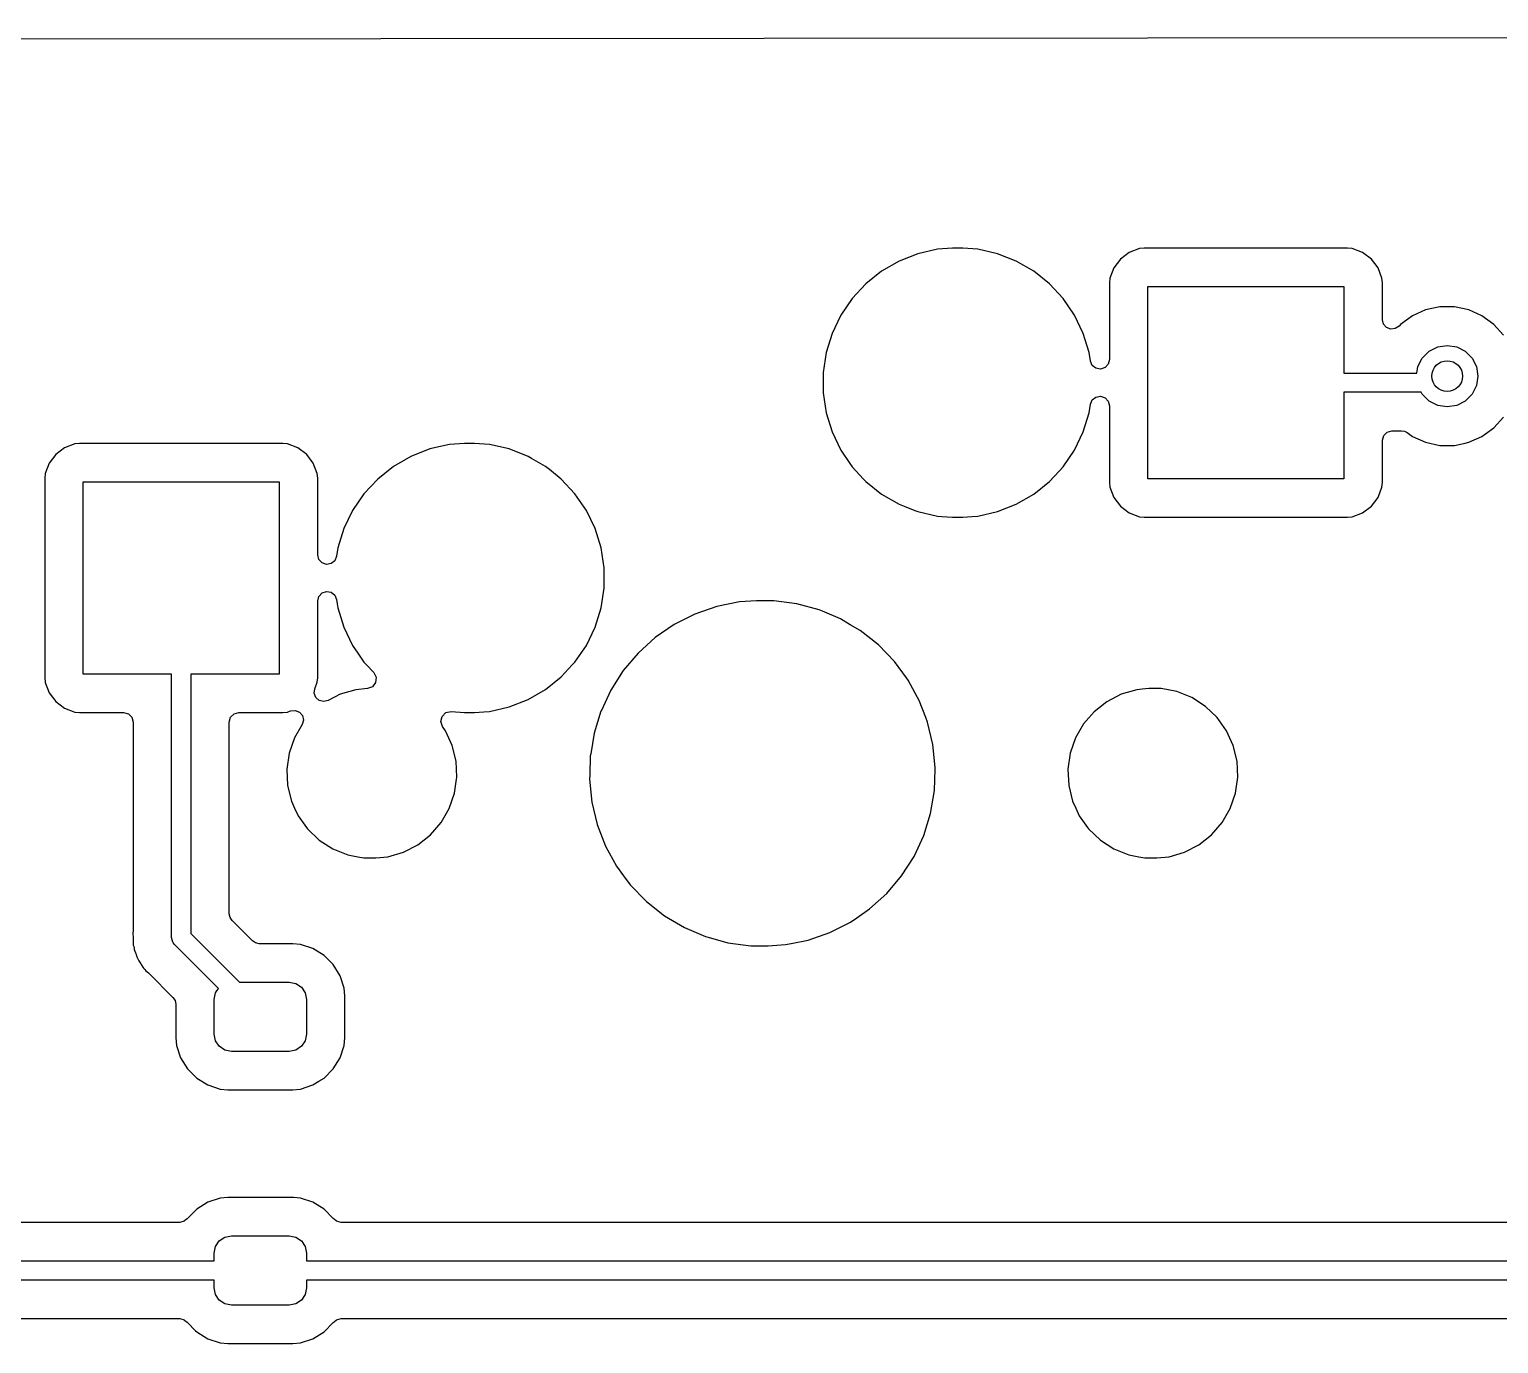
# Model space of a CAD drawing. Extents: x 30 to 259, y -142 to -25.
# Drawn here: x 58.33 to 77.44, y -41.94 to -24.85 of the extents above; entities that cross this region are included whole.
import ezdxf

# ---------------------------------------------------------------- set-up
doc = ezdxf.new("R2010")
doc.units = 0
doc.layers.add('BLACK', color=7, linetype='CONTINUOUS')

msp = doc.modelspace()

# ---------------------------------------------------------------- linework, layer by layer
at = {"layer": 'BLACK', "linetype": 'CONTINUOUS'}
for p, q in [((29.8744, -25.0004), (191.7, -24.8505)), ((70.1409, -27.7092), (69.8851, -27.7676)), ((70.337, -27.6945), (70.1409, -27.7092)), ((70.468, -27.6945), (70.337, -27.6945)), ((70.337, -27.6945), (70.337, -27.6945)), ((70.6641, -27.7092), (70.468, -27.6945)), ((70.468, -27.6945), (70.468, -27.6945)), ((70.9199, -27.7676), (70.6641, -27.7092)), ((72.77, -27.7009), (72.6352, -27.7512)), ((72.8296, -27.6945), (72.77, -27.7009)), ((75.4754, -27.6945), (72.8296, -27.6945)), ((75.535, -27.7009), (75.4754, -27.6945)), ((75.4754, -27.6945), (75.4754, -27.6945)), ((75.6698, -27.7512), (75.535, -27.7009)), ((69.6409, -27.8634), (69.4136, -27.9946)), ((69.8851, -27.7676), (69.6409, -27.8634)), ((71.1641, -27.8634), (70.9199, -27.7676)), ((71.3914, -27.9946), (71.1641, -27.8634)), ((72.52, -27.8375), (72.4337, -27.9527)), ((72.6352, -27.7512), (72.52, -27.8375)), ((75.785, -27.8375), (75.6698, -27.7512)), ((75.8713, -27.9527), (75.785, -27.8375)), ((69.4136, -27.9946), (69.2085, -28.1582)), ((71.5965, -28.1582), (71.3914, -27.9946)), ((71.3914, -27.9946), (71.3914, -27.9946)), ((72.3834, -28.0875), (72.377, -28.1471)), ((72.4337, -27.9527), (72.3834, -28.0875)), ((75.9216, -28.0875), (75.8713, -27.9527)), ((75.928, -28.1471), (75.9216, -28.0875)), ((69.2085, -28.1582), (69.0301, -28.3505)), ((71.7749, -28.3505), (71.5965, -28.1582)), ((71.5965, -28.1582), (71.5965, -28.1582)), ((71.5965, -28.1582), (71.5965, -28.1582)), ((72.377, -28.1471), (72.377, -29.1453)), ((72.8775, -30.695), (72.8775, -28.195)), ((72.8775, -28.195), (75.4275, -28.195)), ((75.4275, -28.195), (75.4275, -29.32)), ((75.928, -28.6263), (75.928, -28.1471)), ((75.928, -28.1471), (75.928, -28.1471)), ((69.0301, -28.3505), (68.8823, -28.5673)), ((71.9227, -28.5673), (71.7749, -28.3505)), ((71.7749, -28.3505), (71.7749, -28.3505)), ((71.7749, -28.3505), (71.7749, -28.3505)), ((76.6754, -28.4595), (76.4902, -28.4989)), ((76.8646, -28.4595), (76.6754, -28.4595)), ((76.6754, -28.4595), (76.6754, -28.4595)), ((77.0498, -28.4989), (76.8646, -28.4595)), ((76.8646, -28.4595), (76.8646, -28.4595)), ((68.8381, -28.6591), (68.7684, -28.8037)), ((68.8823, -28.5673), (68.8381, -28.6591)), ((72.0366, -28.8037), (71.9227, -28.5673)), ((75.9421, -28.6838), (75.928, -28.6263)), ((76.3173, -28.5758), (76.1641, -28.6871)), ((76.4902, -28.4989), (76.3173, -28.5758)), ((77.2227, -28.5758), (77.0498, -28.4989)), ((77.3759, -28.6871), (77.2227, -28.5758)), ((68.7684, -28.8037), (68.6911, -29.0544)), ((72.1139, -29.0544), (72.0366, -28.8037)), ((75.9812, -28.7282), (75.9421, -28.6838)), ((76.0365, -28.7494), (75.9812, -28.7282)), ((76.0952, -28.7426), (76.0365, -28.7494)), ((76.1441, -28.7093), (76.0952, -28.7426)), ((76.1641, -28.6871), (76.1441, -28.7093)), ((77.5025, -28.8278), (77.3759, -28.6871)), ((76.4464, -29.1249), (76.5349, -29.0364)), ((76.5349, -29.0364), (76.6464, -28.9796)), ((76.6464, -28.9796), (76.77, -28.96)), ((76.77, -28.96), (76.8936, -28.9796)), ((76.8936, -28.9796), (77.0051, -29.0364)), ((77.0051, -29.0364), (77.0936, -29.1249)), ((68.6911, -29.0544), (68.652, -29.3138)), ((72.1301, -29.1617), (72.1139, -29.0544)), ((72.1304, -29.1638), (72.1301, -29.1617)), ((72.1542, -29.2202), (72.1304, -29.1638)), ((72.202, -29.2583), (72.1542, -29.2202)), ((72.3619, -29.2046), (72.3203, -29.2495)), ((72.377, -29.1453), (72.3619, -29.2046)), ((76.3763, -29.32), (76.3896, -29.2364)), ((76.3896, -29.2364), (76.4464, -29.1249)), ((77.0936, -29.1249), (77.1504, -29.2364)), ((77.1504, -29.2364), (77.17, -29.36)), ((68.652, -29.3138), (68.652, -29.5762)), ((72.2623, -29.269), (72.202, -29.2583)), ((72.3203, -29.2495), (72.2623, -29.269)), ((75.4275, -29.32), (76.3763, -29.32)), ((77.17, -29.36), (77.1504, -29.4836)), ((68.652, -29.5762), (68.6911, -29.8356)), ((72.202, -29.6317), (72.2623, -29.621)), ((72.2623, -29.621), (72.3203, -29.6405)), ((76.4336, -29.57), (75.4275, -29.57)), ((75.4275, -29.57), (75.4275, -30.695)), ((76.4464, -29.5951), (76.4336, -29.57)), ((76.5349, -29.6836), (76.4464, -29.5951)), ((77.0936, -29.5951), (77.0051, -29.6836)), ((77.1504, -29.4836), (77.0936, -29.5951)), ((72.1139, -29.8356), (72.1304, -29.7262)), ((72.1304, -29.7262), (72.1542, -29.6698)), ((72.1542, -29.6698), (72.202, -29.6317)), ((72.3203, -29.6405), (72.3619, -29.6854)), ((72.3619, -29.6854), (72.377, -29.7447)), ((72.377, -29.7447), (72.377, -30.7429)), ((76.6464, -29.7404), (76.5349, -29.6836)), ((76.77, -29.76), (76.6464, -29.7404)), ((76.8936, -29.7404), (76.77, -29.76)), ((77.0051, -29.6836), (76.8936, -29.7404)), ((68.6911, -29.8356), (68.7684, -30.0863)), ((72.0366, -30.0863), (72.1139, -29.8356)), ((77.3759, -30.0329), (77.5025, -29.8922)), ((68.7684, -30.0863), (68.8823, -30.3227)), ((71.9227, -30.3227), (72.0366, -30.0863)), ((75.928, -30.1945), (75.9446, -30.1325)), ((75.928, -30.7429), (75.928, -30.1945)), ((75.9446, -30.1325), (75.99, -30.0871)), ((75.99, -30.0871), (76.052, -30.0705)), ((76.052, -30.0705), (76.1756, -30.0705)), ((76.1756, -30.0705), (76.2139, -30.0766)), ((76.2139, -30.0766), (76.2485, -30.0942)), ((76.2485, -30.0942), (76.2676, -30.1081)), ((76.2676, -30.1081), (76.3173, -30.1442)), ((76.3173, -30.1442), (76.4902, -30.2211)), ((77.0498, -30.2211), (77.2227, -30.1442)), ((77.2227, -30.1442), (77.2682, -30.1111)), ((77.2682, -30.1111), (77.3759, -30.0329)), ((58.67, -30.3775), (58.5837, -30.4927)), ((58.7852, -30.2912), (58.67, -30.3775)), ((58.92, -30.2409), (58.7852, -30.2912)), ((58.9796, -30.2345), (58.92, -30.2409)), ((61.6254, -30.2345), (58.9796, -30.2345)), ((61.685, -30.2409), (61.6254, -30.2345)), ((61.6254, -30.2345), (61.6254, -30.2345)), ((61.8198, -30.2912), (61.685, -30.2409)), ((61.935, -30.3775), (61.8198, -30.2912)), ((62.0213, -30.4927), (61.935, -30.3775)), ((63.5351, -30.3076), (63.2909, -30.4034)), ((63.7909, -30.2492), (63.5351, -30.3076)), ((63.987, -30.2345), (63.7909, -30.2492)), ((64.118, -30.2345), (63.987, -30.2345)), ((63.987, -30.2345), (63.987, -30.2345)), ((64.3141, -30.2492), (64.118, -30.2345)), ((64.118, -30.2345), (64.118, -30.2345)), ((64.5699, -30.3076), (64.3141, -30.2492)), ((64.8141, -30.4034), (64.5699, -30.3076)), ((68.8823, -30.3227), (69.0016, -30.4977)), ((71.7749, -30.5395), (71.9227, -30.3227)), ((76.4902, -30.2211), (76.6754, -30.2605)), ((76.6754, -30.2605), (76.6754, -30.2605)), ((76.6754, -30.2605), (76.8646, -30.2605)), ((76.8646, -30.2605), (77.0055, -30.2306)), ((76.8646, -30.2605), (76.8646, -30.2605)), ((77.0055, -30.2306), (77.0498, -30.2211)), ((58.5837, -30.4927), (58.5334, -30.6275)), ((62.0716, -30.6275), (62.0213, -30.4927)), ((63.0636, -30.5346), (62.8585, -30.6982)), ((63.2909, -30.4034), (63.0636, -30.5346)), ((64.861, -30.4305), (64.8141, -30.4034)), ((64.8141, -30.4034), (64.8141, -30.4034)), ((64.8141, -30.4034), (64.8141, -30.4034)), ((65.0414, -30.5346), (64.861, -30.4305)), ((65.0926, -30.5755), (65.0414, -30.5346)), ((65.2465, -30.6982), (65.0926, -30.5755)), ((69.0016, -30.4977), (69.0301, -30.5395)), ((69.0301, -30.5395), (69.1773, -30.6982)), ((71.7226, -30.5959), (71.7749, -30.5395)), ((71.7749, -30.5395), (71.7749, -30.5395)), ((71.7749, -30.5395), (71.7749, -30.5395)), ((58.5334, -30.6275), (58.527, -30.6871)), ((58.527, -30.6871), (58.527, -33.2829)), ((59.0275, -33.235), (59.0275, -30.735)), ((59.0275, -30.735), (61.5775, -30.735)), ((61.5775, -30.735), (61.5775, -33.235)), ((62.078, -30.6871), (62.0716, -30.6275)), ((62.078, -31.6853), (62.078, -30.6871)), ((62.078, -30.6871), (62.078, -30.6871)), ((62.8585, -30.6982), (62.6801, -30.8905)), ((65.4249, -30.8905), (65.2465, -30.6982)), ((65.2465, -30.6982), (65.2465, -30.6982)), ((65.2465, -30.6982), (65.2465, -30.6982)), ((69.1773, -30.6982), (69.2085, -30.7318)), ((69.2085, -30.7318), (69.4136, -30.8954)), ((71.3914, -30.8954), (71.5965, -30.7318)), ((71.5965, -30.7318), (71.7226, -30.5959)), ((72.377, -30.7429), (72.3834, -30.8025)), ((75.4275, -30.695), (72.8775, -30.695)), ((75.9216, -30.8025), (75.928, -30.7429)), ((62.6801, -30.8905), (62.5323, -31.1073)), ((65.5727, -31.1073), (65.4249, -30.8905)), ((65.4249, -30.8905), (65.4249, -30.8905)), ((65.4249, -30.8905), (65.4249, -30.8905)), ((69.4136, -30.8954), (69.6409, -31.0266)), ((71.1641, -31.0266), (71.3914, -30.8954)), ((72.3834, -30.8025), (72.4337, -30.9373)), ((72.4337, -30.9373), (72.52, -31.0525)), ((75.785, -31.0525), (75.8713, -30.9373)), ((75.8713, -30.9373), (75.9216, -30.8025)), ((62.5323, -31.1073), (62.4184, -31.3437)), ((65.6866, -31.3437), (65.5727, -31.1073)), ((69.6409, -31.0266), (69.707, -31.0525)), ((69.707, -31.0525), (69.8465, -31.1073)), ((69.8465, -31.1073), (69.8851, -31.1224)), ((69.8851, -31.1224), (70.1409, -31.1808)), ((70.6641, -31.1808), (70.9199, -31.1224)), ((70.9199, -31.1224), (71.1641, -31.0266)), ((72.52, -31.0525), (72.6352, -31.1388)), ((72.6352, -31.1388), (72.77, -31.1891)), ((75.535, -31.1891), (75.6698, -31.1388)), ((75.6698, -31.1388), (75.785, -31.0525)), ((70.1409, -31.1808), (70.1969, -31.185)), ((70.1969, -31.185), (70.337, -31.1955)), ((70.337, -31.1955), (70.337, -31.1955)), ((70.337, -31.1955), (70.468, -31.1955)), ((70.468, -31.1955), (70.5906, -31.1863)), ((70.468, -31.1955), (70.468, -31.1955)), ((70.5906, -31.1863), (70.6641, -31.1808)), ((72.77, -31.1891), (72.8296, -31.1955)), ((72.8296, -31.1955), (75.4754, -31.1955)), ((75.4754, -31.1955), (75.535, -31.1891)), ((62.4184, -31.3437), (62.3411, -31.5944)), ((65.7639, -31.5944), (65.6866, -31.3437)), ((62.0931, -31.7446), (62.078, -31.6853)), ((62.3246, -31.7038), (62.3008, -31.7602)), ((62.3411, -31.5944), (62.3246, -31.7038)), ((65.803, -31.8538), (65.7639, -31.5944)), ((62.1347, -31.7895), (62.0931, -31.7446)), ((62.1927, -31.809), (62.1347, -31.7895)), ((62.253, -31.7983), (62.1927, -31.809)), ((62.3008, -31.7602), (62.253, -31.7983)), ((65.803, -32.1162), (65.803, -31.8538)), ((62.078, -32.2847), (62.0931, -32.2254)), ((62.078, -33.2829), (62.078, -32.2847)), ((62.0931, -32.2254), (62.1347, -32.1805)), ((62.1347, -32.1805), (62.1927, -32.161)), ((62.1927, -32.161), (62.253, -32.1717)), ((62.253, -32.1717), (62.3008, -32.2098)), ((62.3008, -32.2098), (62.3246, -32.2662)), ((62.3246, -32.2662), (62.3328, -32.3207)), ((65.7639, -32.3756), (65.803, -32.1162)), ((67.5627, -32.2956), (67.2682, -32.3555)), ((67.7875, -32.2806), (67.5627, -32.2956)), ((68.0127, -32.2806), (67.7875, -32.2806)), ((67.7875, -32.2806), (67.7875, -32.2806)), ((68.3106, -32.3207), (68.0127, -32.2806)), ((62.3328, -32.3207), (62.3411, -32.3756)), ((62.3411, -32.3756), (62.4184, -32.6263)), ((65.6866, -32.6263), (65.7639, -32.3756)), ((66.9843, -32.4541), (66.7162, -32.5896)), ((67.2682, -32.3555), (66.9843, -32.4541)), ((68.6004, -32.4), (68.3106, -32.3207)), ((68.3106, -32.3207), (68.3106, -32.3207)), ((68.3106, -32.3207), (68.3106, -32.3207)), ((68.6445, -32.4187), (68.6004, -32.4)), ((68.877, -32.5173), (68.6445, -32.4187)), ((62.4184, -32.6263), (62.5323, -32.8627)), ((65.5727, -32.8627), (65.6866, -32.6263)), ((66.7162, -32.5896), (66.4684, -32.7597)), ((69.0063, -32.5939), (68.877, -32.5173)), ((69.1356, -32.6705), (69.0063, -32.5939)), ((69.3714, -32.8567), (69.1356, -32.6705)), ((69.1356, -32.6705), (69.1356, -32.6705)), ((69.1356, -32.6705), (69.1356, -32.6705)), ((62.5323, -32.8627), (62.5994, -32.9612)), ((65.4249, -33.0795), (65.5727, -32.8627)), ((66.4684, -32.7597), (66.2456, -32.9612)), ((69.5803, -33.0727), (69.3714, -32.8567)), ((62.5994, -32.9612), (62.6801, -33.0795)), ((66.2456, -32.9612), (66.0516, -33.1907)), ((60.1775, -33.235), (59.0275, -33.235)), ((60.1775, -36.6625), (60.1775, -33.235)), ((61.5775, -33.235), (60.4275, -33.235)), ((60.4275, -33.235), (60.4275, -36.6107)), ((62.6801, -33.0795), (62.7147, -33.1168)), ((62.7147, -33.1168), (62.8068, -33.216)), ((62.8068, -33.216), (62.8376, -33.2767)), ((65.2465, -33.2718), (65.3903, -33.1168)), ((65.3903, -33.1168), (65.4249, -33.0795)), ((65.4249, -33.0795), (65.4249, -33.0795)), ((65.4249, -33.0795), (65.4249, -33.0795)), ((66.0516, -33.1907), (65.8899, -33.444)), ((69.7351, -33.2829), (69.5803, -33.0727)), ((58.527, -33.2829), (58.5334, -33.3425)), ((58.5334, -33.3425), (58.5342, -33.3445)), ((58.5342, -33.3445), (58.5837, -33.4773)), ((62.0337, -33.4842), (62.0406, -33.4256)), ((62.0406, -33.4256), (62.0716, -33.3425)), ((62.0716, -33.3425), (62.078, -33.2829)), ((62.5731, -33.4386), (62.3713, -33.4978)), ((62.7277, -33.4238), (62.5731, -33.4386)), ((62.791, -33.399), (62.7277, -33.4238)), ((62.8318, -33.3445), (62.791, -33.399)), ((62.8376, -33.2767), (62.8318, -33.3445)), ((64.8141, -33.5666), (65.0414, -33.4354)), ((65.0414, -33.4354), (65.2465, -33.2718)), ((65.8899, -33.444), (65.7634, -33.7165)), ((69.7585, -33.3146), (69.7351, -33.2829)), ((69.8817, -33.5394), (69.7585, -33.3146)), ((72.7331, -33.4386), (72.5313, -33.4978)), ((72.8029, -33.4319), (72.7331, -33.4386)), ((72.89, -33.4236), (72.8029, -33.4319)), ((73.0477, -33.4236), (72.89, -33.4236)), ((73.2542, -33.4634), (73.0477, -33.4236)), ((73.0477, -33.4236), (73.0477, -33.4236)), ((58.5837, -33.4773), (58.67, -33.5925)), ((58.67, -33.5925), (58.7852, -33.6788)), ((62.0547, -33.5394), (62.0337, -33.4842)), ((62.0989, -33.5786), (62.0547, -33.5394)), ((62.1562, -33.5929), (62.0989, -33.5786)), ((62.2136, -33.5791), (62.1562, -33.5929)), ((62.3713, -33.4978), (62.2136, -33.5791)), ((64.5699, -33.6624), (64.8141, -33.5666)), ((69.9029, -33.5781), (69.8817, -33.5394)), ((69.9877, -33.7982), (69.9029, -33.5781)), ((72.3443, -33.5942), (72.179, -33.7243)), ((72.5313, -33.4978), (72.3443, -33.5942)), ((73.2765, -33.4723), (73.2542, -33.4634)), ((73.2542, -33.4634), (73.2542, -33.4634)), ((73.2542, -33.4634), (73.2542, -33.4634)), ((73.4495, -33.5416), (73.2765, -33.4723)), ((73.6264, -33.6553), (73.4495, -33.5416)), ((58.7852, -33.6788), (58.92, -33.7291)), ((58.92, -33.7291), (58.9796, -33.7355)), ((58.9796, -33.7355), (59.553, -33.7355)), ((59.553, -33.7355), (59.615, -33.7521)), ((59.615, -33.7521), (59.6604, -33.7975)), ((59.6604, -33.7975), (59.677, -33.8595)), ((60.928, -33.8595), (60.9446, -33.7975)), ((60.9446, -33.7975), (60.99, -33.7521)), ((60.99, -33.7521), (61.052, -33.7355)), ((61.052, -33.7355), (61.6254, -33.7355)), ((61.6254, -33.7355), (61.685, -33.7291)), ((61.6254, -33.7355), (61.6254, -33.7355)), ((61.685, -33.7291), (61.7253, -33.714)), ((61.7253, -33.714), (61.7851, -33.7073)), ((61.7851, -33.7073), (61.8411, -33.7296)), ((61.8411, -33.7296), (61.8799, -33.7755)), ((61.8799, -33.7755), (61.8926, -33.8344)), ((63.6796, -33.8526), (63.6954, -33.7852)), ((63.6954, -33.7852), (63.7449, -33.7368)), ((63.7449, -33.7368), (63.8127, -33.7224)), ((63.8127, -33.7224), (63.987, -33.7355)), ((63.987, -33.7355), (63.987, -33.7355)), ((63.987, -33.7355), (64.118, -33.7355)), ((64.118, -33.7355), (64.2406, -33.7263)), ((64.118, -33.7355), (64.118, -33.7355)), ((64.2406, -33.7263), (64.3141, -33.7208)), ((64.3141, -33.7208), (64.5699, -33.6624)), ((65.763, -33.7179), (65.6744, -34.0035)), ((65.7634, -33.7165), (65.763, -33.7179)), ((65.7634, -33.7165), (65.7634, -33.7165)), ((70.0109, -33.8586), (69.9877, -33.7982)), ((72.179, -33.7243), (72.0412, -33.8832)), ((73.7787, -33.8005), (73.6264, -33.6553)), ((73.6264, -33.6553), (73.6264, -33.6553)), ((73.6264, -33.6553), (73.6264, -33.6553)), ((73.9007, -33.9718), (73.7787, -33.8005)), ((73.7787, -33.8005), (73.7787, -33.8005)), ((59.677, -33.8595), (59.677, -36.5798)), ((60.928, -36.352), (60.928, -33.8595)), ((61.876, -33.8922), (61.7761, -34.0654)), ((61.8926, -33.8344), (61.876, -33.8922)), ((63.7024, -33.918), (63.6796, -33.8526)), ((63.7407, -33.9718), (63.7024, -33.918)), ((63.8281, -34.1631), (63.7407, -33.9718)), ((63.7407, -33.9718), (63.7407, -33.9718)), ((63.7407, -33.9718), (63.7407, -33.9718)), ((65.6744, -34.0035), (65.6292, -34.2711)), ((70.0806, -34.1509), (70.0109, -33.8586)), ((72.0412, -33.8832), (71.9361, -34.0654)), ((73.9881, -34.1631), (73.9007, -33.9718)), ((73.9007, -33.9718), (73.9007, -33.9718)), ((73.9007, -33.9718), (73.9007, -33.9718)), ((61.7761, -34.0654), (61.7073, -34.2642)), ((63.8776, -34.3675), (63.8281, -34.1631)), ((70.1107, -34.4498), (70.0806, -34.1509)), ((71.9361, -34.0654), (71.8673, -34.2642)), ((74.0376, -34.3675), (73.9881, -34.1631)), ((61.7073, -34.2642), (61.6773, -34.4724)), ((63.8877, -34.5776), (63.8776, -34.3675)), ((65.6244, -34.2998), (65.6161, -34.5461)), ((65.6292, -34.2711), (65.6244, -34.2998)), ((71.8673, -34.2642), (71.8373, -34.4724)), ((74.0477, -34.5776), (74.0376, -34.3675)), ((61.6773, -34.4724), (61.6773, -34.4724)), ((61.6773, -34.4724), (61.6874, -34.6825)), ((63.8844, -34.6002), (63.8877, -34.5776)), ((65.6161, -34.5461), (65.6143, -34.6002)), ((70.1006, -34.7502), (70.1099, -34.4724)), ((70.1099, -34.4724), (70.1107, -34.4498)), ((71.8373, -34.4724), (71.8474, -34.6825)), ((71.8373, -34.4724), (71.8373, -34.4724)), ((74.0177, -34.7858), (74.0477, -34.5776)), ((61.6874, -34.6825), (61.7369, -34.8869)), ((63.8577, -34.7858), (63.8844, -34.6002)), ((65.6143, -34.6002), (65.6444, -34.8991)), ((70.0506, -35.0465), (70.1006, -34.7502)), ((71.8474, -34.6825), (71.8969, -34.8869)), ((61.7369, -34.8869), (61.7783, -34.9774)), ((63.7889, -34.9846), (63.8577, -34.7858)), ((65.6444, -34.8991), (65.7141, -35.1914)), ((71.8969, -34.8869), (71.9383, -34.9774)), ((73.9489, -34.9846), (74.0177, -34.7858)), ((61.7783, -34.9774), (61.8243, -35.0782)), ((61.8243, -35.0782), (61.9333, -35.2312)), ((63.6838, -35.1668), (63.7889, -34.9846)), ((69.9616, -35.3335), (70.0506, -35.0465)), ((71.9383, -34.9774), (71.9843, -35.0782)), ((71.9843, -35.0782), (72.0933, -35.2312)), ((73.8438, -35.1668), (73.9489, -34.9846)), ((61.9333, -35.2312), (61.9463, -35.2495)), ((61.9463, -35.2495), (62.0986, -35.3947)), ((63.3807, -35.4558), (63.546, -35.3257)), ((63.546, -35.3257), (63.6838, -35.1668)), ((65.7141, -35.1914), (65.8221, -35.4719)), ((69.8351, -35.606), (69.9616, -35.3335)), ((72.0933, -35.2312), (72.1063, -35.2495)), ((72.1063, -35.2495), (72.2586, -35.3947)), ((73.5407, -35.4558), (73.706, -35.3257)), ((73.706, -35.3257), (73.8438, -35.1668)), ((62.0986, -35.3947), (62.0986, -35.3947)), ((62.0986, -35.3947), (62.0986, -35.3947)), ((62.0986, -35.3947), (62.2755, -35.5084)), ((62.2755, -35.5084), (62.2755, -35.5084)), ((62.2755, -35.5084), (62.4708, -35.5866)), ((63.1937, -35.5522), (63.3807, -35.4558)), ((65.8221, -35.4719), (65.9665, -35.7354)), ((72.2586, -35.3947), (72.2586, -35.3947)), ((72.2586, -35.3947), (72.2586, -35.3947)), ((72.2586, -35.3947), (72.4355, -35.5084)), ((72.4355, -35.5084), (72.4355, -35.5084)), ((72.4355, -35.5084), (72.6308, -35.5866)), ((73.3537, -35.5522), (73.5407, -35.4558)), ((62.4708, -35.5866), (62.5996, -35.6114)), ((62.5996, -35.6114), (62.6773, -35.6264)), ((62.6773, -35.6264), (62.6773, -35.6264)), ((62.6773, -35.6264), (62.835, -35.6264)), ((62.835, -35.6264), (62.9919, -35.6114)), ((62.835, -35.6264), (62.835, -35.6264)), ((62.9919, -35.6114), (63.1937, -35.5522)), ((65.9665, -35.7354), (66.0578, -35.8593)), ((69.6734, -35.8593), (69.8351, -35.606)), ((72.6308, -35.5866), (72.7596, -35.6114)), ((72.7596, -35.6114), (72.8373, -35.6264)), ((72.8373, -35.6264), (72.8373, -35.6264)), ((72.8373, -35.6264), (72.995, -35.6264)), ((72.995, -35.6264), (73.1519, -35.6114)), ((72.995, -35.6264), (72.995, -35.6264)), ((73.1519, -35.6114), (73.3537, -35.5522)), ((66.0578, -35.8593), (66.1447, -35.9773)), ((69.4794, -36.0888), (69.6734, -35.8593)), ((66.1447, -35.9773), (66.3536, -36.1933)), ((69.2566, -36.2903), (69.4794, -36.0888)), ((66.3536, -36.1933), (66.5894, -36.3795)), ((69.0919, -36.4034), (69.2566, -36.2903)), ((60.9374, -36.3995), (60.928, -36.352)), ((60.9643, -36.4397), (60.9374, -36.3995)), ((61.2303, -36.7057), (60.9643, -36.4397)), ((66.5894, -36.3795), (66.848, -36.5327)), ((68.8889, -36.521), (69.0088, -36.4604)), ((69.0088, -36.4604), (69.0919, -36.4034)), ((59.677, -36.5798), (59.6747, -36.6003)), ((59.6747, -36.6003), (59.6769, -36.6704)), ((59.6769, -36.6704), (59.677, -36.6743)), ((59.677, -36.6743), (59.677, -36.7018)), ((60.1862, -36.6922), (60.1775, -36.6625)), ((60.1928, -36.7224), (60.1862, -36.6922)), ((60.4275, -36.6107), (61.0593, -37.2425)), ((66.848, -36.5327), (67.1246, -36.65)), ((67.1246, -36.65), (67.1246, -36.65)), ((67.1246, -36.65), (67.1246, -36.65)), ((67.1246, -36.65), (67.1885, -36.6675)), ((67.1885, -36.6675), (67.4144, -36.7293)), ((68.4568, -36.6945), (68.7407, -36.5959)), ((68.7407, -36.5959), (68.8889, -36.521)), ((59.677, -36.7018), (59.6775, -36.7058)), ((59.6775, -36.7058), (59.6784, -36.7175)), ((59.6784, -36.7175), (59.6798, -36.7611)), ((59.6798, -36.7611), (59.6854, -36.7804)), ((59.6854, -36.7804), (59.6893, -36.7994)), ((59.6893, -36.7994), (59.6918, -36.8193)), ((59.6918, -36.8193), (59.7079, -36.8599)), ((59.7079, -36.8599), (59.7117, -36.871)), ((59.7117, -36.871), (59.7239, -36.9129)), ((60.1966, -36.7275), (60.1928, -36.7224)), ((60.1973, -36.7301), (60.1966, -36.7275)), ((60.2007, -36.733), (60.1973, -36.7301)), ((60.2141, -36.7509), (60.2007, -36.733)), ((60.7877, -37.3245), (60.2141, -36.7509)), ((61.2705, -36.7326), (61.2303, -36.7057)), ((61.318, -36.742), (61.2705, -36.7326)), ((61.7558, -36.742), (61.318, -36.742)), ((61.8552, -36.7522), (61.7558, -36.742)), ((62.0162, -36.8055), (61.8552, -36.7522)), ((62.1605, -36.8945), (62.0162, -36.8055)), ((67.4144, -36.7293), (67.7123, -36.7694)), ((67.7123, -36.7694), (67.9375, -36.7694)), ((67.9375, -36.7694), (68.1623, -36.7544)), ((67.9375, -36.7694), (67.9375, -36.7694)), ((68.1623, -36.7544), (68.2359, -36.7394)), ((68.2359, -36.7394), (68.4568, -36.6945)), ((59.7239, -36.9129), (59.7341, -36.9301)), ((59.7341, -36.9301), (59.7426, -36.9476)), ((59.7426, -36.9476), (59.75, -36.9662)), ((59.75, -36.9662), (59.75, -36.9662)), ((59.75, -36.9662), (59.7757, -37.0016)), ((59.7757, -37.0016), (59.7821, -37.0113)), ((59.7821, -37.0113), (59.8043, -37.0489)), ((59.8043, -37.0489), (59.8043, -37.0489)), ((59.8043, -37.0489), (59.8043, -37.0489)), ((59.8043, -37.0489), (59.8185, -37.0631)), ((59.8185, -37.0631), (59.8311, -37.0779)), ((62.2805, -37.0145), (62.1605, -36.8945)), ((62.3695, -37.1588), (62.2805, -37.0145)), ((59.8311, -37.0779), (59.8429, -37.0941)), ((59.8429, -37.0941), (59.8766, -37.1219)), ((59.8766, -37.1219), (59.8852, -37.1298)), ((59.8852, -37.1298), (60.1957, -37.4403)), ((61.0593, -37.2425), (61.7075, -37.2425)), ((61.7075, -37.2425), (61.7936, -37.2596)), ((61.7936, -37.2596), (61.8666, -37.3084)), ((62.4228, -37.3198), (62.3695, -37.1588)), ((62.3695, -37.1588), (62.3695, -37.1588)), ((62.3695, -37.1588), (62.3695, -37.1588)), ((60.1957, -37.4403), (60.2226, -37.4805)), ((60.7325, -37.4675), (60.7496, -37.3814)), ((60.7496, -37.3814), (60.7877, -37.3245)), ((61.8666, -37.3084), (61.9154, -37.3814)), ((61.9154, -37.3814), (61.9325, -37.4675)), ((62.433, -37.4192), (62.4228, -37.3198)), ((62.433, -37.9658), (62.433, -37.4192)), ((60.2226, -37.4805), (60.232, -37.528)), ((60.232, -37.528), (60.232, -37.9658)), ((60.7325, -37.9175), (60.7325, -37.4675)), ((61.9325, -37.4675), (61.9325, -37.9175)), ((60.232, -37.9658), (60.2421, -38.0652)), ((60.7496, -38.0036), (60.7325, -37.9175)), ((60.7984, -38.0766), (60.7496, -38.0036)), ((61.9154, -38.0036), (61.8666, -38.0766)), ((61.9325, -37.9175), (61.9154, -38.0036)), ((62.4228, -38.0652), (62.433, -37.9658)), ((60.2421, -38.0652), (60.2955, -38.2262)), ((60.8714, -38.1254), (60.7984, -38.0766)), ((60.9575, -38.1425), (60.8714, -38.1254)), ((61.7075, -38.1425), (60.9575, -38.1425)), ((61.7936, -38.1254), (61.7075, -38.1425)), ((61.8666, -38.0766), (61.7936, -38.1254)), ((62.3695, -38.2262), (62.4228, -38.0652)), ((60.2955, -38.2262), (60.3845, -38.3705)), ((60.3845, -38.3705), (60.5045, -38.4905)), ((62.1605, -38.4905), (62.2805, -38.3705)), ((62.2805, -38.3705), (62.3695, -38.2262)), ((60.5045, -38.4905), (60.6488, -38.5795)), ((60.6488, -38.5795), (60.6488, -38.5795)), ((60.6488, -38.5795), (60.6488, -38.5795)), ((60.6488, -38.5795), (60.8098, -38.6328)), ((61.8552, -38.6328), (62.0162, -38.5795)), ((62.0162, -38.5795), (62.0945, -38.5312)), ((62.0945, -38.5312), (62.1605, -38.4905)), ((60.8098, -38.6328), (60.9092, -38.643)), ((60.9092, -38.643), (61.7558, -38.643)), ((61.7558, -38.643), (61.8552, -38.6328)), ((60.6488, -40.1055), (60.5045, -40.1945)), ((60.8098, -40.0521), (60.6488, -40.1055)), ((60.9092, -40.042), (60.8098, -40.0521)), ((61.7558, -40.042), (60.9092, -40.042)), ((61.766, -40.043), (61.7558, -40.042)), ((61.8552, -40.0521), (61.766, -40.043)), ((62.0162, -40.1055), (61.8552, -40.0521)), ((62.1605, -40.1945), (62.0162, -40.1055)), ((60.3727, -40.3231), (60.3433, -40.3513)), ((60.3743, -40.3247), (60.3727, -40.3231)), ((60.3845, -40.3145), (60.3743, -40.3247)), ((60.4394, -40.2596), (60.3845, -40.3145)), ((60.3845, -40.3145), (60.3845, -40.3145)), ((60.5045, -40.1945), (60.4394, -40.2596)), ((62.2805, -40.3145), (62.1605, -40.1945)), ((62.1605, -40.1945), (62.1605, -40.1945)), ((62.1605, -40.1945), (62.1605, -40.1945)), ((62.2907, -40.3247), (62.2805, -40.3145)), ((62.2805, -40.3145), (62.2805, -40.3145)), ((62.2923, -40.3231), (62.2907, -40.3247)), ((62.3217, -40.3513), (62.2923, -40.3231)), ((60.2829, -40.367), (58.1287, -40.367)), ((60.3433, -40.3513), (60.2829, -40.367)), ((62.3821, -40.367), (62.3217, -40.3513)), ((79.3329, -40.367), (62.3821, -40.367)), ((60.7325, -40.7675), (60.7496, -40.6814)), ((60.7496, -40.6814), (60.7984, -40.6084)), ((60.7984, -40.6084), (60.8714, -40.5596)), ((60.8714, -40.5596), (60.9575, -40.5425)), ((60.9575, -40.5425), (61.7075, -40.5425)), ((61.7075, -40.5425), (61.7936, -40.5596)), ((61.7936, -40.5596), (61.8666, -40.6084)), ((61.8666, -40.6084), (61.9154, -40.6814)), ((61.9154, -40.6814), (61.9325, -40.7675)), ((57.8047, -40.8675), (60.7325, -40.8675)), ((60.7325, -40.8675), (60.7325, -40.7675)), ((61.9325, -40.7675), (61.9325, -40.8675)), ((61.9325, -40.8675), (79.7825, -40.8675)), ((60.7325, -41.1175), (57.8047, -41.1175)), ((60.7325, -41.2175), (60.7325, -41.1175)), ((60.7496, -41.3036), (60.7325, -41.2175)), ((61.9325, -41.2175), (61.9154, -41.3036)), ((79.7825, -41.1175), (61.9325, -41.1175)), ((61.9325, -41.1175), (61.9325, -41.2175)), ((60.7984, -41.3766), (60.7496, -41.3036)), ((60.8714, -41.4254), (60.7984, -41.3766)), ((60.9575, -41.4425), (60.8714, -41.4254)), ((61.7075, -41.4425), (60.9575, -41.4425)), ((61.7936, -41.4254), (61.7075, -41.4425)), ((61.8666, -41.3766), (61.7936, -41.4254)), ((61.9154, -41.3036), (61.8666, -41.3766)), ((58.1287, -41.618), (60.2829, -41.618)), ((60.2829, -41.618), (60.3433, -41.6337)), ((60.3433, -41.6337), (60.3727, -41.6619)), ((60.3727, -41.6619), (60.3743, -41.6603)), ((60.3743, -41.6603), (60.3845, -41.6705)), ((62.2805, -41.6705), (62.2907, -41.6603)), ((62.2907, -41.6603), (62.2923, -41.6619)), ((62.2923, -41.6619), (62.3217, -41.6337)), ((62.3217, -41.6337), (62.3821, -41.618)), ((62.3821, -41.618), (79.3329, -41.618)), ((60.3845, -41.6705), (60.3845, -41.6705)), ((60.3845, -41.6705), (60.4906, -41.7767)), ((60.4906, -41.7767), (60.5045, -41.7905)), ((60.5045, -41.7905), (60.6488, -41.8795)), ((62.0162, -41.8795), (62.1605, -41.7905)), ((62.1605, -41.7905), (62.2805, -41.6705)), ((62.2805, -41.6705), (62.2805, -41.6705)), ((60.6488, -41.8795), (60.6488, -41.8795)), ((60.6488, -41.8795), (60.6488, -41.8795)), ((60.6488, -41.8795), (60.8098, -41.9328)), ((60.8098, -41.9328), (60.9092, -41.943)), ((60.9092, -41.943), (61.7558, -41.943)), ((61.7558, -41.943), (61.8552, -41.9328)), ((61.8552, -41.9328), (62.0162, -41.8795))]:
    msp.add_line(p, q, dxfattribs=at)
at = {"layer": 'BLACK'}
msp.add_circle((76.77, -29.36), 0.2, dxfattribs=at)

doc.saveas('drawing.dxf')
